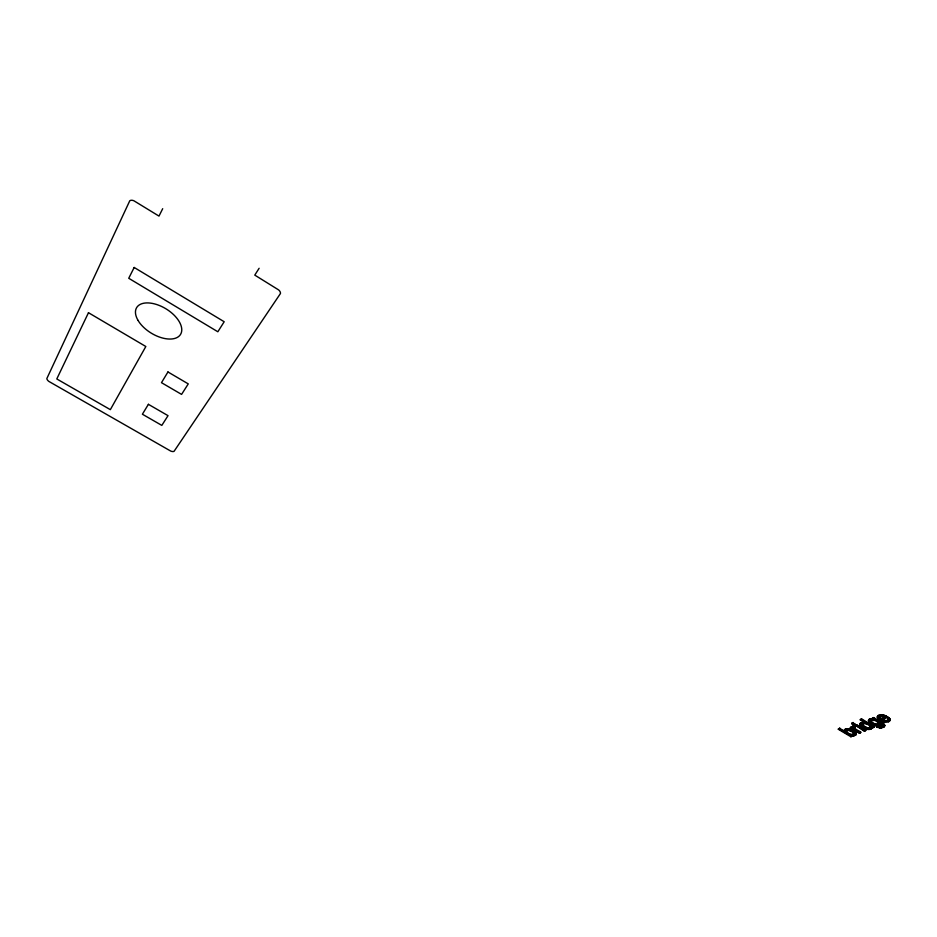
<?xml version="1.0" encoding="UTF-8"?>
<svg xmlns="http://www.w3.org/2000/svg" width="937" height="937" viewBox="0 0 937 937"><rect width="100%" height="100%" fill="white"/><g stroke="black" fill="none" stroke-linecap="round" stroke-linejoin="round"><path stroke-width="1.41" d="M879.129 717.765C880.557 714.299 890.864 718.082 880.522 719.276C878.461 717.566 878.777 715.751 880.639 718.644L885.207 716.758M868.587 720.342L870.45 719.323L873.706 719.499L872.476 718.07L873.811 718.878L870.567 718.702L868.704 719.721C868.142 724.594 876.845 727.51 880.323 724.746L880.3 722.907L882.022 724.758C884.376 726.784 879.538 727.721 878.25 726.632L876.95 727.171L878.367 726.011C879.738 727.733 883.568 724.875 882.713 725.531M859.885 724.371L863.024 722.099C854.286 724.336 868.435 732.746 872.019 728.143L872.019 726.327L873.225 727.053L874.362 726.585L873.12 727.674L871.914 726.948L872.101 727.604M844.319 731.61L844.331 729.911C847.774 727.042 856.453 729.958 855.903 734.76L854.005 735.779L850.843 735.615L852.002 736.295L852.12 735.205L850.96 734.995L852.12 735.686L850.89 736.751L838.334 729.279L839.669 728.154L844.319 731.61L839.552 728.763L838.334 729.279M889.787 719.382L888.967 717.765L887.655 718.316L888.112 720.108L887.234 720.94L882.326 720.846L882.209 721.478C884.446 723.247 892.703 722.052 888.862 718.398L888.967 717.765M889.916 720.729L889.892 718.749M876.95 727.171L881.459 727.92L883.872 727.03L884.727 725.367L883.415 723.587L873.671 717.578L872.476 718.07M884.434 726.526L884.727 725.367M885.781 721.232L887.96 719.944L887.655 718.316M886.543 721.15L886.648 720.518M885.887 720.6L881.764 719.393L881.658 720.014L887.819 716.899L883.017 714.861L878.063 715.552L877.618 718.374L882.209 721.478M887.234 720.94L887.339 720.319M887.854 720.565L887.96 719.944M888.007 719.569L888.112 718.937M888.112 720.108L888.217 719.487M888.545 721.771L888.651 721.15L887.749 721.431M889.412 718.902L889.518 718.269M889.166 721.467L889.272 720.834M880.698 727.99L880.815 727.37M880.885 727.018L880.991 726.398M877.606 716.009L877.489 716.641L883.017 714.861M881.459 727.92L881.576 727.299M881.752 726.761L881.869 726.128M882.994 720.026L882.888 720.647L881.658 720.014M883.79 716.746L883.896 716.114L885.114 716.688M882.303 726.48L882.42 725.859M883.357 721.853L884.622 721.478M887.714 717.519L884.54 715.259M882.642 726.187L882.888 725.25M884.61 725.988L883.415 723.587M882.923 727.51L884.54 725.906M884.048 721.033L884.165 720.401M883.954 724.805L884.059 724.184M883.872 727.03L883.978 726.409M884.95 721.197L885.067 720.565M884.423 725.402L884.54 724.781M885.898 716.512L886.015 715.891M877.114 724.851L879.082 723.469L878.402 721.912L878.285 722.532C880.757 726.491 872.066 724.512 871.141 722.439C868.388 717.765 874.139 725.507 877.219 724.231M878.145 719.019L877.395 716.536L877.278 717.156M878.683 715.798L878.789 715.165M877.735 724.769L877.84 724.149M878.918 719.686L879.035 719.054L879.937 720.354M879.257 718.14L879.363 717.508M877.653 727.487L877.055 726.55M878.285 724.606L878.402 723.985M879.925 715.435L880.042 714.814M878.707 722.966L878.824 722.345M879.538 718.515L879.644 717.883M878.25 726.632L878.367 726.011M878.601 725.753L880.44 724.125L880.323 724.746M878.719 724.371L878.824 723.751M878.965 723.387L879.07 722.767M878.965 724.09L879.164 723.141M879.129 726.948L879.246 726.327M879.374 725.519L879.48 724.898M880.522 719.276L880.639 718.644M879.14 727.908L879.257 727.288M881.377 715.341L881.483 714.708M879.984 725.179L880.101 724.547M880.499 723.587L880.393 724.207L880.3 722.907M879.925 727.99L880.03 727.37M880.007 727.077L880.112 726.456M882.022 724.758L880.78 723.188M881.073 720.975L881.178 720.354M873.12 727.674L873.225 727.053M878.285 722.532L874.596 719.803M874.104 724.219L874.209 723.598M874.537 725.449L874.654 724.828L876.868 725.226M875.287 720.729L875.404 720.108M874.9 724.512L875.006 723.891M875.685 724.711L875.79 724.09M875.673 725.707L875.79 725.086M877.325 717.742L877.442 717.121M876.962 721.584L877.079 720.963M877.957 716.184L878.063 715.552M876.423 724.828L876.54 724.207M877.618 718.374L877.735 717.754M868.599 728.307L870.567 726.925L870.309 725.788L870.192 726.409C870.824 730.251 863.328 727.499 862.251 725.543C860.693 721.795 865.694 729.15 868.704 727.686M870.45 719.323L870.567 718.702M869.22 728.236L869.337 727.616M870.215 723.329L869.548 722.052L869.431 722.673M870.461 721.572L870.567 720.951M870.356 721.185L870.813 719.932M869.185 729.337L870.227 728.599L870.11 729.22M870.192 726.409L869.899 725.343M869.782 728.061L869.899 727.44M870.719 721.994L870.836 721.373M871.41 719.229L871.515 718.609M870.204 727.826L870.321 727.217M871.141 722.439L871.258 721.818M870.45 727.545L870.555 726.21M871.223 723.996L870.321 722.708M872.488 719.288L872.605 718.667M870.965 728.951L872.124 727.522M872.312 724.594L872.429 723.973M872.464 723.387L872.581 722.767M871.633 728.576L871.75 727.967M872.359 718.691L873.671 717.578M872.019 728.143L872.218 726.983M864.359 731.247L865.729 730.122L864.359 731.247L855.376 725.191L856.629 724.676L865.729 730.122M864.816 728.541L862.637 726.784L862.52 727.393M865.53 727.698L865.636 727.089M869.794 725.964L866.198 723.317L862.38 723.458M865.952 728.927L866.069 728.307M866.327 727.979L866.444 727.358M866.889 724.231L867.006 723.61M867.123 728.178L867.24 727.557M867.088 729.197L869.302 728.728M868.54 721.431L868.552 720.225M868.986 719.921L869.103 719.3M868.868 722.04L868.658 720.799M867.896 728.295L868.013 727.674M869.63 719.557L869.747 718.937M868.177 729.337L868.294 728.717M861.981 722.837L862.099 722.216M850.316 727.873L859.381 733.284L860.752 732.148C860.072 730.919 851.534 728.681 855.469 726.456L853.982 725.566L852.799 726.456L853.103 728.377L851.464 727.393L850.316 727.873L851.581 726.784L853.22 727.756L852.799 726.456M862.005 725.109L862.122 724.488M862.251 725.543L862.368 724.922M861.923 724.711L862.813 723.212M862.649 725.988L862.766 725.367M862.696 723.832L863.364 723.048M863.246 723.669L863.973 722.977M863.68 728.026L863.785 727.405M863.926 726.901L864.043 726.292M863.855 723.598L864.652 723.001M866.093 723.938L865.413 723.118M856.067 734.268L856.09 733.097M862.907 722.72L864.992 722.931L860.365 719.475L861.63 718.937L874.362 726.585M859.967 724.922L860.002 723.751M860.061 723.879L860.178 723.259M860.471 723.458L860.588 722.837M860.271 725.519L860.084 724.301M860.248 720.084L861.63 718.937M861.126 723.106L861.244 722.486M859.381 733.284L860.752 732.148M860.798 726.128L860.916 725.507L861.665 726.14M852.213 735.018L852.33 734.409C854.626 733.261 854.345 734.784 852.213 735.018C849.789 734.913 847.189 733.823 845.724 731.856C846.603 728.553 853.958 731.352 854.005 734.28M852.682 727.065L853.982 725.566M855.973 733.718L853.408 730.567M852.811 734.959L852.928 734.339M860.634 732.769L854.579 728.986L854.298 727.311M854.767 724.254L853.057 722.544L851.674 723.68L853.502 724.781L854.767 724.254L852.939 723.153L851.674 723.68M853.384 732.711L853.502 732.09L854.017 733.554M854.228 728.588L854.345 727.967M854.111 728.236L854.532 727.007M853.057 735.873L854.122 735.158L854.005 735.779M853.326 734.795L853.443 734.186M853.783 733.132L853.888 732.523M854.579 728.986L854.685 728.377M853.748 734.573L853.865 733.952M854.298 731.844L854.415 731.235M854.415 727.627L855.469 726.456M855.141 729.443L855.247 728.834M855.083 732.488L855.2 731.879M855.258 725.812L856.629 724.676M854.86 735.533L856.02 734.151M855.914 729.946L856.031 729.337M855.645 733.109L855.762 732.5M855.504 735.182L855.622 734.561M844.214 730.52L849.039 728.869M849.742 730.719L849.859 730.11M853.291 731.188L850.128 729.127M849.25 734.397L845.806 730.52M850.538 731.001L850.655 730.391M850.035 734.678L849.367 733.788M851.464 727.393L851.581 726.784M851.101 730.099L851.218 729.49M852.939 723.153L853.057 722.544M850.808 734.877L850.152 734.058M852.202 730.591L852.319 729.97M852.752 727.627L852.869 727.018M852.869 726.655L852.986 726.034M851.546 734.995L852.33 734.409M852.155 731.809L852.272 731.2M853.502 724.781L854.884 723.633M853.338 726.351L853.455 725.73M845.221 729.724L845.338 729.115M845.724 731.856L846.041 730.251M846.029 729.478L846.146 728.857M845.982 732.265L846.099 731.656M846.392 732.699L846.509 732.09M846.907 729.349L847.025 728.728M846.884 730.462L847.622 729.771L848.196 730.403M847.505 730.391L847.622 729.771M847.88 729.349L847.997 728.74M847.68 733.601L847.798 732.992M844.132 731.024L844.331 729.911M844.577 730.087L844.694 729.478M839.552 728.763L839.669 728.154M868.435 720.846L868.704 719.721M855.903 734.76L856.184 733.659M162.698 208.693L158.985 216.096L133.862 200.752A5.271 3.092 35 0 0 129.751 200.811L46.85 378.536A4.334 2.132 31.2 0 0 48.865 381.418L170.721 451.072A4.146 2.085 28.4 0 0 174.083 451.294L280.444 293.539A4.966 3.01 30.3 0 0 278.652 289.931L254.782 275.115L259.127 268.275M889.728 720.494L890.103 719.229M870.696 720.553L874.49 720.424M882.982 718.89L887.819 716.899M887.538 718.937L888.862 718.398M850.89 736.751L852.002 736.295M852.12 735.205L853.174 735.264M864.546 723.622L865.296 723.739M850.925 734.268L851.663 734.385M848.922 729.478L850.011 729.736M882.912 715.481L884.434 715.88M877.77 726.866L878.496 727.112M838.451 728.67L848.5 734.643M851.792 723.071L853.619 724.16M855.376 725.191L863.34 729.946M853.865 726.175L855.352 727.065M850.433 727.253L859.498 732.664M861.513 719.557L874.256 727.206M860.365 719.475L863.914 721.607M856.512 725.297L865.612 730.731M873.553 718.199L883.298 724.207M88.476 312.712L56.794 378.958L110.343 409.645L145.832 346.503L88.476 312.712M134.178 267.467L128.732 278.277L217.841 331.768L224.189 321.742L134.178 267.467M148.397 404.315L142.401 414.224L161.82 425.398L168.028 415.665L148.397 404.315M167.957 371.966L161.48 382.671L181.579 394.395L188.267 383.889L167.957 371.966M138.02 320.372A25.721 14.219 31.4 0 0 178.089 336.933A25.721 14.219 31.4 0 0 159.688 305.626A25.721 14.219 31.4 0 0 138.02 320.372"/></g></svg>
